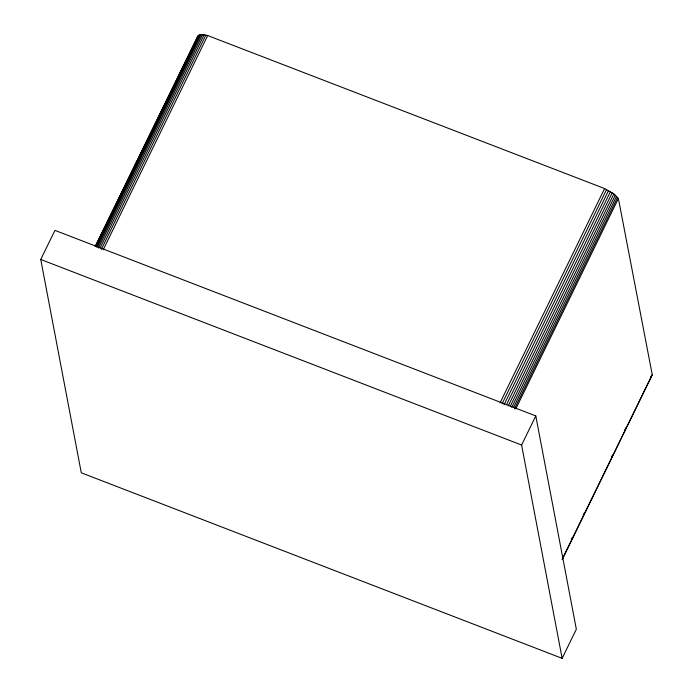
<?xml version="1.0" encoding="UTF-8"?>
<svg xmlns="http://www.w3.org/2000/svg" width="693" height="693" viewBox="0 0 693 693"><rect width="100%" height="100%" fill="white"/><g stroke="black" fill="none" stroke-linecap="round" stroke-linejoin="round"><path stroke-width="1.04" d="M197.514 36.902C199.142 33.099 204.617 34.979 207.701 35.551L604.599 188.548L613.833 193.91L618.399 198.501L652.252 374.74L562.214 559.615M40.748 259.485L54.946 230.362L535.802 415.921L576.342 629.235L562.136 658.35L81.28 472.791L40.748 259.485L521.604 445.036L562.136 658.35M95.114 246.587L197.739 36.175M95.365 246.336L198.224 35.586M95.868 246.5L198.96 35.126M96.37 247.158L199.939 34.815M97.574 247.003L201.143 34.659M98.501 247.964L202.547 34.65M100.078 248.111L204.123 34.797M101.343 249.385L205.856 35.1M103.188 249.835L207.701 35.551M500.086 402.832L604.599 188.548M502.087 403.768L606.6 189.484M504.054 404.79L608.567 190.506M506.401 404.911L610.446 191.597M508.168 406.046L612.214 192.732M510.273 406.254L613.833 193.91M511.729 407.441L615.289 195.088M513.461 407.64L616.553 196.266M514.501 408.783L617.593 197.41M515.783 408.913L618.399 198.501M521.604 445.036L535.802 415.921M571.387 539.345L572.331 537.404M583.203 515.116L584.147 513.175M611.572 456.956L612.517 455.024M624.809 429.825L625.753 427.884M562.196 559.242L652.252 374.74M652.026 375.459L650.805 376.516"/></g></svg>
